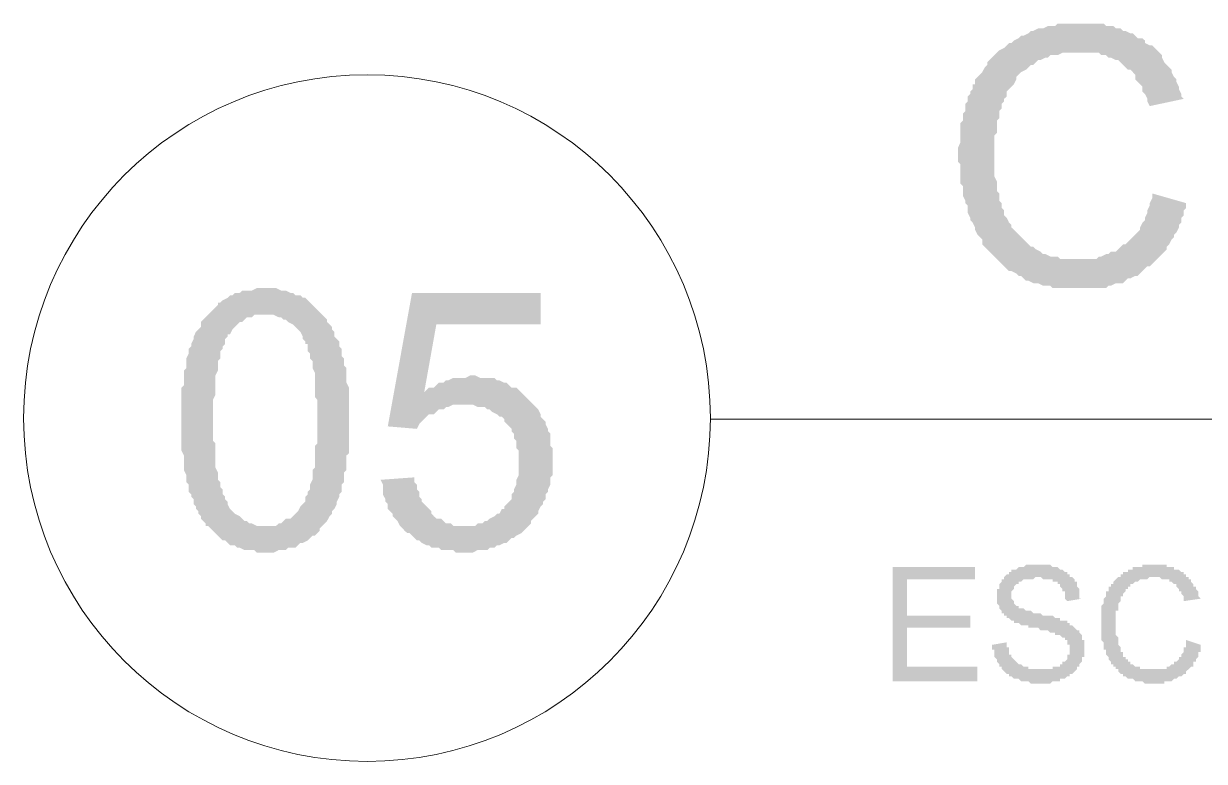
# Model space of a CAD drawing. Header units: millimetres. Extents: x 905 to 942.7, y 610.5 to 634.5.
# Drawn here: x 905.359 to 907.418, y 610.807 to 612.094 of the extents above; entities that cross this region are included whole.
import ezdxf

# ---------------------------------------------------------------- set-up
doc = ezdxf.new("R2010")
doc.units = ezdxf.units.MM
doc.layers.add('PDF5_SIMB_02', color=7, linetype='Continuous')
doc.layers.add('PDF5_SIMB_TXT', color=7, linetype='Continuous')

msp = doc.modelspace()

# ---------------------------------------------------------------- hatches: boundary and pattern name
at = {"layer": 'PDF5_SIMB_TXT', "transparency": 33554559}
for points in [[(907.3275, 611.7976), (907.3867, 611.7807), (907.3867, 611.7722), (907.3825, 611.768), (907.3825, 611.7595), (907.3783, 611.7553), (907.3783, 611.7468), (907.374, 611.7426), (907.374, 611.7383), (907.3698, 611.7299), (907.3656, 611.7256), (907.3656, 611.7214), (907.3613, 611.7172), (907.3571, 611.7087), (907.3529, 611.7045), (907.3529, 611.7002), (907.3486, 611.696), (907.3444, 611.6918), (907.3402, 611.6875), (907.3359, 611.6833), (907.3317, 611.6791), (907.3275, 611.6748), (907.3232, 611.6706), (907.319, 611.6706), (907.3148, 611.6664), (907.3105, 611.6621), (907.3063, 611.6579), (907.3021, 611.6537), (907.2978, 611.6537), (907.2894, 611.6494), (907.2851, 611.6494), (907.2809, 611.6452), (907.2767, 611.641), (907.2682, 611.641), (907.264, 611.641), (907.2555, 611.6367), (907.2513, 611.6367), (907.247, 611.6325), (907.2386, 611.6325), (907.2343, 611.6325), (907.2259, 611.6325), (907.2216, 611.6325), (907.2132, 611.6325), (907.2089, 611.6325), (907.2005, 611.6325), (907.1962, 611.6325), (907.1878, 611.6325), (907.1793, 611.6325), (907.1751, 611.6325), (907.1666, 611.6325), (907.1624, 611.6325), (907.1539, 611.6325), (907.1497, 611.6367), (907.1412, 611.6367), (907.137, 611.6367), (907.1285, 611.641), (907.1243, 611.641), (907.12, 611.641), (907.1116, 611.6452), (907.1073, 611.6452), (907.1031, 611.6494), (907.0989, 611.6537), (907.0946, 611.6537), (907.0904, 611.6579), (907.0819, 611.6621), (907.0819, 611.6621), (907.0777, 611.6621), (907.0735, 611.6664), (907.0692, 611.6706), (907.065, 611.6748), (907.0608, 611.6791), (907.0565, 611.6833), (907.0523, 611.6875), (907.0481, 611.6918), (907.0438, 611.696), (907.0396, 611.7002), (907.0354, 611.7045), (907.0311, 611.7087), (907.0311, 611.7172), (907.0269, 611.7214), (907.0227, 611.7256), (907.0184, 611.7341), (907.0184, 611.7383), (907.0142, 611.7468), (907.0142, 611.7468), (907.01, 611.751), (907.01, 611.7553), (907.0057, 611.7637), (907.0057, 611.768), (907.0057, 611.7764), (907.0015, 611.7807), (907.0015, 611.7849), (906.9973, 611.7934), (906.9973, 611.7976), (906.9973, 611.8061), (906.9973, 611.8103), (906.993, 611.8145), (906.993, 611.823), (906.993, 611.8272), (906.993, 611.8357), (906.993, 611.8399), (906.993, 611.8484), (906.9888, 611.8526), (906.9888, 611.8611), (906.9888, 611.8653), (906.9888, 611.8738), (906.9888, 611.878), (906.993, 611.8865), (906.993, 611.895), (906.993, 611.8992), (906.993, 611.9077), (906.993, 611.9119), (906.993, 611.9204), (906.9973, 611.9246), (906.9973, 611.9288), (906.9973, 611.9373), (907.0015, 611.9415), (907.0015, 611.95), (907.0015, 611.9542), (907.0057, 611.9585), (907.0057, 611.9669), (907.01, 611.9712), (907.01, 611.9754), (907.0142, 611.9796), (907.0142, 611.9881), (907.0184, 611.9881), (907.0184, 611.9966), (907.0227, 612.0008), (907.0269, 612.005), (907.0311, 612.0093), (907.0354, 612.0177), (907.0396, 612.022), (907.0396, 612.0262), (907.0438, 612.0304), (907.0481, 612.0347), (907.0523, 612.0389), (907.0565, 612.0431), (907.0608, 612.0474), (907.0692, 612.0516), (907.0735, 612.0558), (907.0777, 612.0601), (907.0819, 612.0601), (907.0862, 612.0643), (907.0946, 612.0685), (907.0946, 612.0685), (907.0989, 612.0728), (907.1031, 612.0728), (907.1116, 612.077), (907.1158, 612.0812), (907.12, 612.0812), (907.1285, 612.0855), (907.1327, 612.0855), (907.137, 612.0855), (907.1454, 612.0897), (907.1497, 612.0897), (907.1581, 612.0897), (907.1624, 612.0939), (907.1708, 612.0939), (907.1751, 612.0939), (907.1835, 612.0939), (907.1878, 612.0939), (907.1962, 612.0939), (907.2005, 612.0939), (907.2047, 612.0939), (907.2089, 612.0939), (907.2174, 612.0939), (907.2216, 612.0939), (907.2301, 612.0939), (907.2343, 612.0939), (907.2428, 612.0939), (907.247, 612.0897), (907.2555, 612.0897), (907.2597, 612.0897), (907.264, 612.0855), (907.2724, 612.0855), (907.2767, 612.0812), (907.2809, 612.0812), (907.2894, 612.077), (907.2936, 612.077), (907.2978, 612.0728), (907.3021, 612.0685), (907.3105, 612.0685), (907.3148, 612.0643), (907.3148, 612.0601), (907.3232, 612.0558), (907.3275, 612.0558), (907.3317, 612.0516), (907.3359, 612.0474), (907.3402, 612.0431), (907.3444, 612.0389), (907.3444, 612.0347), (907.3486, 612.0262), (907.3529, 612.022), (907.3571, 612.0177), (907.3613, 612.0135), (907.3613, 612.0093), (907.3656, 612.0008), (907.3698, 611.9966), (907.3698, 611.9923), (907.374, 611.9839), (907.374, 611.9796), (907.3783, 611.9712), (907.3783, 611.9669), (907.3825, 611.9627), (907.3232, 611.95), (907.319, 611.9585), (907.319, 611.9627), (907.3148, 611.9712), (907.3105, 611.9754), (907.3105, 611.9839), (907.3063, 611.9881), (907.3021, 611.9923), (907.2978, 611.9966), (907.2978, 612.005), (907.2936, 612.0093), (907.2894, 612.0135), (907.2851, 612.0135), (907.2809, 612.0177), (907.2767, 612.022), (907.2724, 612.0262), (907.2682, 612.0304), (907.264, 612.0304), (907.2555, 612.0347), (907.2513, 612.0347), (907.247, 612.0389), (907.2386, 612.0389), (907.2343, 612.0431), (907.2259, 612.0431), (907.2216, 612.0431), (907.2132, 612.0431), (907.2089, 612.0431), (907.2005, 612.0431), (907.1962, 612.0431), (907.1878, 612.0431), (907.1835, 612.0431), (907.1751, 612.0431), (907.1708, 612.0431), (907.1624, 612.0389), (907.1581, 612.0389), (907.1497, 612.0389), (907.1454, 612.0347), (907.1412, 612.0347), (907.1327, 612.0304), (907.1285, 612.0304), (907.1243, 612.0262), (907.12, 612.022), (907.1158, 612.022), (907.1116, 612.0177), (907.1073, 612.0135), (907.0989, 612.0093), (907.0946, 612.005), (907.0904, 612.0008), (907.0904, 611.9966), (907.0862, 611.9881), (907.0819, 611.9839), (907.0777, 611.9796), (907.0735, 611.9754), (907.0735, 611.9669), (907.0692, 611.9627), (907.0692, 611.9585), (907.065, 611.9542), (907.065, 611.9458), (907.0608, 611.9415), (907.0608, 611.9373), (907.0608, 611.9288), (907.0565, 611.9246), (907.0565, 611.9161), (907.0565, 611.9119), (907.0565, 611.9034), (907.0523, 611.8992), (907.0523, 611.8907), (907.0523, 611.8865), (907.0523, 611.8823), (907.0523, 611.8738), (907.0523, 611.8696), (907.0523, 611.8653), (907.0523, 611.8611), (907.0523, 611.8526), (907.0523, 611.8442), (907.0523, 611.8399), (907.0523, 611.8315), (907.0523, 611.8272), (907.0565, 611.8188), (907.0565, 611.8145), (907.0565, 611.8103), (907.0565, 611.8018), (907.0608, 611.7976), (907.0608, 611.7891), (907.0608, 611.7849), (907.065, 611.7807), (907.065, 611.7722), (907.0692, 611.768), (907.0692, 611.768), (907.0692, 611.7595), (907.0735, 611.7553), (907.0777, 611.7468), (907.0819, 611.7426), (907.0819, 611.7383), (907.0862, 611.7341), (907.0904, 611.7299), (907.0946, 611.7256), (907.0989, 611.7214), (907.1031, 611.7172), (907.1073, 611.7129), (907.1116, 611.7087), (907.1158, 611.7045), (907.12, 611.7045), (907.1243, 611.7002), (907.1327, 611.696), (907.137, 611.6918), (907.1412, 611.6918), (907.1497, 611.6875), (907.1539, 611.6875), (907.1624, 611.6875), (907.1666, 611.6833), (907.1708, 611.6833), (907.1793, 611.6833), (907.1835, 611.6833), (907.192, 611.6833), (907.1962, 611.6833), (907.2047, 611.6833), (907.2089, 611.6833), (907.2174, 611.6833), (907.2216, 611.6833), (907.2301, 611.6833), (907.2343, 611.6875), (907.2386, 611.6875), (907.247, 611.6918), (907.2513, 611.6918), (907.2555, 611.696), (907.264, 611.696), (907.2682, 611.7002), (907.2724, 611.7045), (907.2767, 611.7087), (907.2809, 611.7087), (907.2851, 611.7129), (907.2894, 611.7172), (907.2936, 611.7214), (907.2978, 611.7256), (907.3021, 611.7299), (907.3063, 611.7341), (907.3063, 611.7383), (907.3105, 611.7468), (907.3148, 611.751), (907.3148, 611.7553), (907.319, 611.7637), (907.319, 611.768), (907.3232, 611.7764), (907.3232, 611.7807), (907.3275, 611.7891), (907.3275, 611.7934), (907.3275, 611.7976)], [(905.9812, 611.298), (906.0405, 611.3023), (906.0405, 611.2938), (906.0447, 611.2896), (906.0447, 611.2811), (906.0489, 611.2769), (906.0489, 611.2684), (906.0532, 611.2642), (906.0532, 611.2599), (906.0574, 611.2557), (906.0616, 611.2515), (906.0659, 611.2472), (906.0701, 611.243), (906.0701, 611.2388), (906.0743, 611.2345), (906.0786, 611.2303), (906.087, 611.2303), (906.0913, 611.2261), (906.0955, 611.2218), (906.104, 611.2218), (906.1082, 611.2176), (906.1124, 611.2176), (906.1209, 611.2176), (906.1251, 611.2176), (906.1294, 611.2176), (906.1336, 611.2176), (906.1421, 611.2176), (906.1463, 611.2176), (906.1505, 611.2218), (906.159, 611.2218), (906.1632, 611.2261), (906.1675, 611.2261), (906.1717, 611.2303), (906.1802, 611.2345), (906.1844, 611.2388), (906.1886, 611.2388), (906.1929, 611.2472), (906.1971, 611.2472), (906.1971, 611.2515), (906.2013, 611.2557), (906.2056, 611.2599), (906.2098, 611.2642), (906.2098, 611.2726), (906.214, 611.2769), (906.214, 611.2811), (906.2183, 611.2896), (906.2183, 611.2938), (906.2183, 611.298), (906.2225, 611.3065), (906.2225, 611.3107), (906.2225, 611.3192), (906.2225, 611.3277), (906.2225, 611.3277), (906.2225, 611.3361), (906.2225, 611.3404), (906.2225, 611.3488), (906.2183, 611.3531), (906.2183, 611.3615), (906.2183, 611.3658), (906.214, 611.37), (906.214, 611.3785), (906.2098, 611.3827), (906.2098, 611.3869), (906.2056, 611.3912), (906.2013, 611.3954), (906.1971, 611.3996), (906.1971, 611.4039), (906.1929, 611.4081), (906.1886, 611.4081), (906.1844, 611.4123), (906.1759, 611.4166), (906.1717, 611.4208), (906.1675, 611.4208), (906.1632, 611.425), (906.1548, 611.425), (906.1505, 611.425), (906.1421, 611.4293), (906.1378, 611.4293), (906.1294, 611.4293), (906.1251, 611.4293), (906.1209, 611.4293), (906.1124, 611.4293), (906.1082, 611.4293), (906.0997, 611.425), (906.0955, 611.425), (906.0913, 611.4208), (906.0828, 611.4208), (906.0786, 611.4166), (906.0786, 611.4166), (906.0743, 611.4123), (906.0659, 611.4123), (906.0616, 611.4081), (906.0574, 611.4039), (906.0532, 611.3996), (906.0489, 611.3954), (906.0447, 611.3869), (906.0447, 611.3869), (905.9939, 611.3912), (906.0362, 611.624), (906.2606, 611.624), (906.2606, 611.569), (906.0786, 611.569), (906.0574, 611.4504), (906.0616, 611.4547), (906.0659, 611.4589), (906.0743, 611.4589), (906.0786, 611.4631), (906.0828, 611.4674), (906.0913, 611.4674), (906.0955, 611.4716), (906.0997, 611.4716), (906.1082, 611.4758), (906.1124, 611.4758), (906.1209, 611.4758), (906.1251, 611.4758), (906.1294, 611.4758), (906.1378, 611.4801), (906.1421, 611.4801), (906.1463, 611.4801), (906.1548, 611.4758), (906.159, 611.4758), (906.1675, 611.4758), (906.1717, 611.4758), (906.1802, 611.4758), (906.1844, 611.4716), (906.1886, 611.4716), (906.1971, 611.4674), (906.2013, 611.4674), (906.2056, 611.4631), (906.2098, 611.4589), (906.2183, 611.4589), (906.2225, 611.4547), (906.2267, 611.4504), (906.231, 611.4462), (906.2352, 611.442), (906.2394, 611.4377), (906.2394, 611.4377), (906.2437, 611.4335), (906.2479, 611.4293), (906.2521, 611.425), (906.2564, 611.4208), (906.2606, 611.4123), (906.2606, 611.4081), (906.2648, 611.4039), (906.2691, 611.3996), (906.2691, 611.3954), (906.2733, 611.3869), (906.2733, 611.3827), (906.2775, 611.3785), (906.2775, 611.37), (906.2775, 611.3658), (906.2775, 611.3573), (906.2818, 611.3531), (906.2818, 611.3446), (906.2818, 611.3404), (906.2818, 611.3319), (906.2818, 611.3277), (906.2818, 611.3192), (906.2818, 611.315), (906.2818, 611.3065), (906.2775, 611.3023), (906.2775, 611.2938), (906.2775, 611.2896), (906.2733, 611.2811), (906.2733, 611.2769), (906.2691, 611.2726), (906.2691, 611.2642), (906.2648, 611.2599), (906.2648, 611.2557), (906.2606, 611.2515), (906.2564, 611.243), (906.2564, 611.2388), (906.2521, 611.2345), (906.2479, 611.2303), (906.2437, 611.2261), (906.2437, 611.2218), (906.2394, 611.2176), (906.2352, 611.2134), (906.231, 611.2091), (906.2267, 611.2049), (906.2183, 611.2007), (906.214, 611.1964), (906.2098, 611.1964), (906.2056, 611.1922), (906.2013, 611.188), (906.1971, 611.188), (906.1886, 611.1837), (906.1844, 611.1837), (906.1802, 611.1795), (906.1717, 611.1795), (906.1675, 611.1753), (906.1632, 611.1753), (906.1548, 611.1753), (906.1505, 611.1753), (906.1421, 611.171), (906.1378, 611.171), (906.1294, 611.171), (906.1294, 611.171), (906.1209, 611.171), (906.1124, 611.171), (906.1082, 611.1753), (906.0997, 611.1753), (906.0955, 611.1753), (906.087, 611.1753), (906.0828, 611.1795), (906.0786, 611.1795), (906.0701, 611.1795), (906.0659, 611.1837), (906.0616, 611.1837), (906.0532, 611.188), (906.0489, 611.1922), (906.0447, 611.1922), (906.0405, 611.1964), (906.0362, 611.2007), (906.032, 611.2049), (906.0278, 611.2049), (906.0235, 611.2091), (906.0193, 611.2134), (906.0151, 611.2176), (906.0108, 611.2261), (906.0066, 611.2303), (906.0024, 611.2345), (906.0024, 611.2388), (905.9981, 611.243), (905.9939, 611.2472), (905.9939, 611.2557), (905.9897, 611.2599), (905.9897, 611.2642), (905.9854, 611.2726), (905.9854, 611.2769), (905.9854, 611.2853), (905.9854, 611.2896), (905.9812, 611.298), (905.9812, 611.298)], [(906.8745, 610.9466), (906.8745, 611.1456), (907.0184, 611.1456), (907.0184, 611.1244), (906.8999, 611.1244), (906.8999, 611.0609), (907.0099, 611.0609), (907.0099, 611.0398), (906.8999, 611.0398), (906.8999, 610.972), (907.0226, 610.972), (907.0226, 610.9466)], [(907.0481, 611.0101), (907.0735, 611.0144), (907.0735, 611.0101), (907.0735, 611.0059), (907.0777, 611.0059), (907.0777, 611.0017), (907.0777, 610.9974), (907.0777, 610.9974), (907.0777, 610.9932), (907.0819, 610.9932), (907.0819, 610.989), (907.0819, 610.989), (907.0862, 610.9847), (907.0862, 610.9847), (907.0862, 610.9847), (907.0904, 610.9805), (907.0904, 610.9805), (907.0946, 610.9763), (907.0946, 610.9763), (907.0989, 610.9763), (907.1031, 610.972), (907.1031, 610.972), (907.1031, 610.972), (907.1073, 610.972), (907.1116, 610.972), (907.1116, 610.9678), (907.1158, 610.9678), (907.12, 610.9678), (907.12, 610.9678), (907.1243, 610.9678), (907.1285, 610.9678), (907.1285, 610.9678), (907.1327, 610.9678), (907.1327, 610.9678), (907.137, 610.9678), (907.1412, 610.9678), (907.1412, 610.9678), (907.1454, 610.9678), (907.1497, 610.9678), (907.1497, 610.9678), (907.1539, 610.9678), (907.1539, 610.972), (907.1581, 610.972), (907.1581, 610.972), (907.1624, 610.972), (907.1666, 610.972), (907.1666, 610.9763), (907.1708, 610.9763), (907.1708, 610.9805), (907.1751, 610.9805), (907.1751, 610.9805), (907.1793, 610.9847), (907.1793, 610.9847), (907.1793, 610.989), (907.1793, 610.9932), (907.1835, 610.9932), (907.1835, 610.9974), (907.1835, 610.9974), (907.1835, 611.0017), (907.1835, 611.0017), (907.1835, 611.0059), (907.1835, 611.0101), (907.1793, 611.0101), (907.1793, 611.0144), (907.1793, 611.0144), (907.1793, 611.0186), (907.1751, 611.0186), (907.1751, 611.0228), (907.1708, 611.0228), (907.1708, 611.0228), (907.1666, 611.0271), (907.1666, 611.0271), (907.1624, 611.0271), (907.1581, 611.0271), (907.1581, 611.0313), (907.1581, 611.0313), (907.1539, 611.0313), (907.1539, 611.0313), (907.1497, 611.0313), (907.1497, 611.0313), (907.1454, 611.0355), (907.1412, 611.0355), (907.1412, 611.0355), (907.137, 611.0355), (907.1327, 611.0355), (907.1285, 611.0398), (907.1243, 611.0398), (907.1243, 611.0398), (907.12, 611.0398), (907.1158, 611.0398), (907.1116, 611.0398), (907.1116, 611.044), (907.1073, 611.044), (907.1031, 611.044), (907.1031, 611.044), (907.0989, 611.044), (907.0946, 611.0482), (907.0946, 611.0482), (907.0904, 611.0482), (907.0904, 611.0482), (907.0862, 611.0482), (907.0862, 611.0525), (907.0862, 611.0525), (907.0819, 611.0525), (907.0819, 611.0525), (907.0777, 611.0567), (907.0735, 611.0567), (907.0735, 611.0609), (907.0692, 611.0609), (907.0692, 611.0652), (907.0692, 611.0652), (907.065, 611.0652), (907.065, 611.0694), (907.065, 611.0694), (907.0608, 611.0736), (907.0608, 611.0736), (907.0608, 611.0779), (907.0608, 611.0779), (907.0565, 611.0821), (907.0565, 611.0863), (907.0565, 611.0863), (907.0565, 611.0906), (907.0565, 611.0948), (907.0565, 611.0948), (907.0565, 611.099), (907.0565, 611.099), (907.0565, 611.1033), (907.0565, 611.1075), (907.0608, 611.1075), (907.0608, 611.1117), (907.0608, 611.1117), (907.0608, 611.116), (907.065, 611.1202), (907.065, 611.1202), (907.065, 611.1244), (907.0692, 611.1244), (907.0692, 611.1287), (907.0692, 611.1287), (907.0735, 611.1329), (907.0735, 611.1329), (907.0777, 611.1329), (907.0777, 611.1371), (907.0819, 611.1371), (907.0819, 611.1414), (907.0862, 611.1414), (907.0904, 611.1414), (907.0904, 611.1414), (907.0946, 611.1456), (907.0946, 611.1456), (907.0989, 611.1456), (907.0989, 611.1456), (907.1031, 611.1456), (907.1073, 611.1498), (907.1073, 611.1498), (907.1116, 611.1498), (907.1158, 611.1498), (907.1158, 611.1498), (907.12, 611.1498), (907.1243, 611.1498), (907.1243, 611.1498), (907.1285, 611.1498), (907.1285, 611.1498), (907.1327, 611.1498), (907.137, 611.1498), (907.1412, 611.1498), (907.1412, 611.1498), (907.1454, 611.1498), (907.1497, 611.1498), (907.1497, 611.1498), (907.1539, 611.1456), (907.1539, 611.1456), (907.1581, 611.1456), (907.1624, 611.1456), (907.1624, 611.1456), (907.1666, 611.1414), (907.1666, 611.1414), (907.1708, 611.1414), (907.1708, 611.1414), (907.1751, 611.1371), (907.1751, 611.1371), (907.1793, 611.1371), (907.1793, 611.1329), (907.1835, 611.1329), (907.1835, 611.1287), (907.1878, 611.1287), (907.1878, 611.1287), (907.192, 611.1244), (907.192, 611.1244), (907.192, 611.1202), (907.1962, 611.1202), (907.1962, 611.116), (907.1962, 611.116), (907.1962, 611.1117), (907.2005, 611.1075), (907.2005, 611.1075), (907.2005, 611.1033), (907.2005, 611.1033), (907.2005, 611.099), (907.2005, 611.0948), (907.2005, 611.0948), (907.2005, 611.0906), (907.2047, 611.0906), (907.1793, 611.0863), (907.1751, 611.0906), (907.1751, 611.0948), (907.1751, 611.099), (907.1751, 611.099), (907.1751, 611.1033), (907.1708, 611.1033), (907.1708, 611.1075), (907.1708, 611.1075), (907.1666, 611.1117), (907.1666, 611.1117), (907.1666, 611.116), (907.1624, 611.116), (907.1624, 611.1202), (907.1581, 611.1202), (907.1581, 611.1202), (907.1539, 611.1202), (907.1539, 611.1244), (907.1497, 611.1244), (907.1497, 611.1244), (907.1454, 611.1244), (907.1412, 611.1244), (907.1412, 611.1244), (907.137, 611.1244), (907.1327, 611.1287), (907.1285, 611.1287), (907.1285, 611.1287), (907.1243, 611.1287), (907.12, 611.1244), (907.12, 611.1244), (907.1158, 611.1244), (907.1116, 611.1244), (907.1116, 611.1244), (907.1073, 611.1244), (907.1031, 611.1244), (907.1031, 611.1244), (907.0989, 611.1202), (907.0989, 611.1202), (907.0946, 611.1202), (907.0946, 611.1202), (907.0946, 611.116), (907.0904, 611.116), (907.0904, 611.116), (907.0862, 611.1117), (907.0862, 611.1075), (907.0862, 611.1075), (907.0819, 611.1033), (907.0819, 611.1033), (907.0819, 611.099), (907.0819, 611.099), (907.0819, 611.0948), (907.0819, 611.0948), (907.0819, 611.0906), (907.0819, 611.0906), (907.0862, 611.0863), (907.0862, 611.0821), (907.0862, 611.0821), (907.0904, 611.0779), (907.0904, 611.0779), (907.0904, 611.0779), (907.0946, 611.0779), (907.0946, 611.0779), (907.0946, 611.0736), (907.0989, 611.0736), (907.0989, 611.0736), (907.1031, 611.0736), (907.1031, 611.0736), (907.1073, 611.0694), (907.1116, 611.0694), (907.1158, 611.0694), (907.1158, 611.0694), (907.12, 611.0652), (907.1243, 611.0652), (907.1285, 611.0652), (907.1285, 611.0652), (907.1327, 611.0652), (907.137, 611.0609), (907.1412, 611.0609), (907.1454, 611.0609), (907.1497, 611.0609), (907.1497, 611.0609), (907.1539, 611.0609), (907.1581, 611.0567), (907.1581, 611.0567), (907.1624, 611.0567), (907.1624, 611.0567), (907.1666, 611.0567), (907.1666, 611.0525), (907.1708, 611.0525), (907.1708, 611.0525), (907.1751, 611.0525), (907.1751, 611.0525), (907.1793, 611.0525), (907.1793, 611.0482), (907.1835, 611.0482), (907.1835, 611.044), (907.1878, 611.044), (907.1878, 611.044), (907.192, 611.0398), (907.192, 611.0398), (907.1962, 611.0355), (907.1962, 611.0355), (907.2005, 611.0355), (907.2005, 611.0313), (907.2005, 611.0313), (907.2005, 611.0313), (907.2047, 611.0271), (907.2047, 611.0228), (907.2047, 611.0228), (907.2047, 611.0186), (907.2089, 611.0186), (907.2089, 611.0144), (907.2089, 611.0101), (907.2089, 611.0101), (907.2089, 611.0059), (907.2089, 611.0017), (907.2089, 611.0017), (907.2089, 610.9974), (907.2089, 610.9932), (907.2089, 610.9932), (907.2089, 610.989), (907.2047, 610.989), (907.2047, 610.9847), (907.2047, 610.9805), (907.2047, 610.9805), (907.2005, 610.9763), (907.2005, 610.9763), (907.2005, 610.972), (907.1962, 610.972), (907.1962, 610.9678), (907.1962, 610.9678), (907.192, 610.9636), (907.192, 610.9636), (907.1878, 610.9593), (907.1878, 610.9593), (907.1835, 610.9593), (907.1835, 610.9551), (907.1793, 610.9551), (907.1793, 610.9551), (907.1751, 610.9509), (907.1751, 610.9509), (907.1708, 610.9509), (907.1666, 610.9509), (907.1666, 610.9466), (907.1624, 610.9466), (907.1624, 610.9466), (907.1581, 610.9466), (907.1539, 610.9466), (907.1539, 610.9466), (907.1497, 610.9424), (907.1454, 610.9424), (907.1454, 610.9424), (907.1412, 610.9424), (907.137, 610.9424), (907.137, 610.9424), (907.1327, 610.9424), (907.1327, 610.9424), (907.1285, 610.9424), (907.1243, 610.9424), (907.12, 610.9424), (907.12, 610.9424), (907.1158, 610.9424), (907.1116, 610.9466), (907.1116, 610.9466), (907.1073, 610.9466), (907.1073, 610.9466), (907.1031, 610.9466), (907.0989, 610.9466), (907.0989, 610.9466), (907.0946, 610.9509), (907.0946, 610.9509), (907.0904, 610.9509), (907.0904, 610.9509), (907.0862, 610.9509), (907.0819, 610.9551), (907.0819, 610.9551), (907.0777, 610.9551), (907.0777, 610.9593), (907.0735, 610.9593), (907.0735, 610.9593), (907.0692, 610.9636), (907.0692, 610.9636), (907.065, 610.9678), (907.065, 610.9678), (907.065, 610.972), (907.0608, 610.972), (907.0608, 610.9763), (907.0608, 610.9763), (907.0565, 610.9805), (907.0565, 610.9805), (907.0565, 610.9847), (907.0523, 610.989), (907.0523, 610.989), (907.0523, 610.9932), (907.0523, 610.9932), (907.0523, 610.9974), (907.0523, 611.0017), (907.0481, 611.0017), (907.0481, 611.0059), (907.0481, 611.0101), (907.0481, 611.0101)], [(907.3867, 611.0186), (907.4121, 611.0101), (907.4121, 611.0059), (907.4121, 611.0059), (907.4121, 611.0017), (907.4121, 610.9974), (907.4079, 610.9974), (907.4079, 610.9932), (907.4079, 610.989), (907.4079, 610.989), (907.4037, 610.9847), (907.4037, 610.9847), (907.4037, 610.9805), (907.3994, 610.9805), (907.3994, 610.9763), (907.3994, 610.972), (907.3952, 610.972), (907.3952, 610.972), (907.391, 610.9678), (907.391, 610.9678), (907.3867, 610.9636), (907.3867, 610.9636), (907.3867, 610.9593), (907.3825, 610.9593), (907.3825, 610.9593), (907.3783, 610.9551), (907.3783, 610.9551), (907.374, 610.9551), (907.374, 610.9551), (907.3698, 610.9509), (907.3698, 610.9509), (907.3656, 610.9509), (907.3613, 610.9466), (907.3613, 610.9466), (907.3571, 610.9466), (907.3571, 610.9466), (907.3529, 610.9466), (907.3486, 610.9466), (907.3486, 610.9424), (907.3444, 610.9424), (907.3402, 610.9424), (907.3402, 610.9424), (907.3359, 610.9424), (907.3317, 610.9424), (907.3317, 610.9424), (907.3275, 610.9424), (907.3232, 610.9424), (907.3232, 610.9424), (907.319, 610.9424), (907.3148, 610.9424), (907.3148, 610.9424), (907.3105, 610.9466), (907.3063, 610.9466), (907.3063, 610.9466), (907.3021, 610.9466), (907.2978, 610.9466), (907.2978, 610.9466), (907.2936, 610.9509), (907.2936, 610.9509), (907.2894, 610.9509), (907.2851, 610.9509), (907.2851, 610.9509), (907.2809, 610.9551), (907.2809, 610.9551), (907.2767, 610.9551), (907.2767, 610.9593), (907.2724, 610.9593), (907.2724, 610.9593), (907.2682, 610.9636), (907.2682, 610.9636), (907.2682, 610.9678), (907.264, 610.9678), (907.264, 610.972), (907.2597, 610.972), (907.2597, 610.9763), (907.2555, 610.9763), (907.2555, 610.9805), (907.2555, 610.9805), (907.2513, 610.9847), (907.2513, 610.9847), (907.2513, 610.989), (907.247, 610.9932), (907.247, 610.9932), (907.247, 610.9932), (907.247, 610.9974), (907.247, 611.0017), (907.2428, 611.0017), (907.2428, 611.0059), (907.2428, 611.0059), (907.2428, 611.0101), (907.2428, 611.0144), (907.2428, 611.0144), (907.2386, 611.0186), (907.2386, 611.0186), (907.2386, 611.0228), (907.2386, 611.0271), (907.2386, 611.0271), (907.2386, 611.0313), (907.2386, 611.0355), (907.2386, 611.0355), (907.2386, 611.0398), (907.2386, 611.044), (907.2386, 611.044), (907.2386, 611.0482), (907.2386, 611.0525), (907.2386, 611.0525), (907.2386, 611.0567), (907.2386, 611.0609), (907.2386, 611.0609), (907.2386, 611.0652), (907.2386, 611.0694), (907.2386, 611.0694), (907.2386, 611.0736), (907.2386, 611.0779), (907.2386, 611.0779), (907.2428, 611.0821), (907.2428, 611.0863), (907.2428, 611.0863), (907.2428, 611.0906), (907.2428, 611.0906), (907.247, 611.0948), (907.247, 611.099), (907.247, 611.099), (907.247, 611.1033), (907.247, 611.1033), (907.2513, 611.1033), (907.2513, 611.1075), (907.2513, 611.1117), (907.2555, 611.1117), (907.2555, 611.116), (907.2597, 611.116), (907.2597, 611.1202), (907.2597, 611.1202), (907.264, 611.1244), (907.264, 611.1244), (907.2682, 611.1287), (907.2682, 611.1287), (907.2724, 611.1287), (907.2724, 611.1329), (907.2767, 611.1329), (907.2767, 611.1371), (907.2809, 611.1371), (907.2809, 611.1371), (907.2851, 611.1371), (907.2851, 611.1414), (907.2894, 611.1414), (907.2894, 611.1414), (907.2936, 611.1414), (907.2936, 611.1456), (907.2978, 611.1456), (907.3021, 611.1456), (907.3021, 611.1456), (907.3063, 611.1456), (907.3105, 611.1456), (907.3105, 611.1498), (907.3148, 611.1498), (907.3148, 611.1498), (907.319, 611.1498), (907.3232, 611.1498), (907.3232, 611.1498), (907.3275, 611.1498), (907.3317, 611.1498), (907.3317, 611.1498), (907.3359, 611.1498), (907.3359, 611.1498), (907.3402, 611.1498), (907.3444, 611.1498), (907.3444, 611.1498), (907.3486, 611.1498), (907.3529, 611.1498), (907.3529, 611.1456), (907.3571, 611.1456), (907.3613, 611.1456), (907.3613, 611.1456), (907.3656, 611.1456), (907.3656, 611.1414), (907.3698, 611.1414), (907.374, 611.1414), (907.374, 611.1414), (907.3783, 611.1371), (907.3783, 611.1371), (907.3825, 611.1371), (907.3825, 611.1329), (907.3825, 611.1329), (907.3867, 611.1329), (907.3867, 611.1287), (907.391, 611.1287), (907.391, 611.1244), (907.3952, 611.1244), (907.3952, 611.1202), (907.3952, 611.1202), (907.3994, 611.116), (907.3994, 611.116), (907.3994, 611.1117), (907.4037, 611.1117), (907.4037, 611.1075), (907.4037, 611.1075), (907.4079, 611.1033), (907.4079, 611.099), (907.4079, 611.099), (907.4079, 611.0948), (907.4121, 611.0906), (907.4121, 611.0906), (907.3825, 611.0863), (907.3825, 611.0906), (907.3825, 611.0906), (907.3825, 611.0948), (907.3783, 611.099), (907.3783, 611.099), (907.3783, 611.1033), (907.374, 611.1033), (907.374, 611.1075), (907.374, 611.1075), (907.3698, 611.1117), (907.3698, 611.1117), (907.3698, 611.116), (907.3656, 611.116), (907.3656, 611.116), (907.3613, 611.1202), (907.3613, 611.1202), (907.3571, 611.1202), (907.3571, 611.1244), (907.3529, 611.1244), (907.3486, 611.1244), (907.3486, 611.1244), (907.3444, 611.1244), (907.3444, 611.1244), (907.3402, 611.1287), (907.3359, 611.1287), (907.3317, 611.1287), (907.3317, 611.1287), (907.3275, 611.1287), (907.3232, 611.1287), (907.3232, 611.1287), (907.319, 611.1244), (907.3148, 611.1244), (907.3148, 611.1244), (907.3105, 611.1244), (907.3063, 611.1244), (907.3063, 611.1244), (907.3021, 611.1202), (907.3021, 611.1202), (907.2978, 611.1202), (907.2978, 611.1202), (907.2936, 611.116), (907.2936, 611.116), (907.2894, 611.116), (907.2894, 611.1117), (907.2851, 611.1117), (907.2851, 611.1075), (907.2809, 611.1075), (907.2809, 611.1033), (907.2809, 611.1033), (907.2767, 611.099), (907.2767, 611.099), (907.2767, 611.0948), (907.2724, 611.0948), (907.2724, 611.0906), (907.2724, 611.0863), (907.2724, 611.0863), (907.2682, 611.0821), (907.2682, 611.0821), (907.2682, 611.0779), (907.2682, 611.0779), (907.2682, 611.0736), (907.2682, 611.0694), (907.264, 611.0694), (907.264, 611.0652), (907.264, 611.0609), (907.264, 611.0609), (907.264, 611.0567), (907.264, 611.0525), (907.264, 611.0525), (907.264, 611.0482), (907.264, 611.0482), (907.264, 611.044), (907.264, 611.044), (907.264, 611.0398), (907.264, 611.0355), (907.264, 611.0313), (907.264, 611.0313), (907.264, 611.0271), (907.2682, 611.0228), (907.2682, 611.0228), (907.2682, 611.0186), (907.2682, 611.0186), (907.2682, 611.0144), (907.2682, 611.0101), (907.2682, 611.0101), (907.2724, 611.0059), (907.2724, 611.0059), (907.2724, 611.0017), (907.2724, 611.0017), (907.2724, 610.9974), (907.2767, 610.9974), (907.2767, 610.9932), (907.2767, 610.989), (907.2809, 610.989), (907.2809, 610.9847), (907.2851, 610.9847), (907.2851, 610.9847), (907.2851, 610.9805), (907.2894, 610.9805), (907.2894, 610.9763), (907.2936, 610.9763), (907.2936, 610.9763), (907.2978, 610.972), (907.2978, 610.972), (907.3021, 610.972), (907.3063, 610.972), (907.3063, 610.9678), (907.3105, 610.9678), (907.3148, 610.9678), (907.3148, 610.9678), (907.319, 610.9678), (907.319, 610.9678), (907.3232, 610.9678), (907.3275, 610.9678), (907.3275, 610.9678), (907.3317, 610.9678), (907.3359, 610.9678), (907.3359, 610.9678), (907.3402, 610.9678), (907.3444, 610.9678), (907.3444, 610.9678), (907.3486, 610.9678), (907.3529, 610.9678), (907.3529, 610.972), (907.3571, 610.972), (907.3571, 610.972), (907.3613, 610.9763), (907.3613, 610.9763), (907.3656, 610.9763), (907.3656, 610.9805), (907.3698, 610.9805), (907.3698, 610.9805), (907.374, 610.9847), (907.374, 610.9847), (907.374, 610.989), (907.3783, 610.989), (907.3783, 610.9932), (907.3783, 610.9932), (907.3825, 610.9974), (907.3825, 610.9974), (907.3825, 611.0017), (907.3825, 611.0059), (907.3867, 611.0059), (907.3867, 611.0101), (907.3867, 611.0144), (907.3867, 611.0144), (907.3867, 611.0186)]]:
    msp.add_hatch(color=256, dxfattribs=at).paths.add_polyline_path(points)
h = msp.add_hatch(color=256, dxfattribs=at)
h.paths.add_polyline_path([(905.634, 611.4039), (905.634, 611.4081), (905.634, 611.4166), (905.634, 611.425), (905.634, 611.4293), (905.634, 611.4377), (905.634, 611.4462), (905.634, 611.4504), (905.634, 611.4589), (905.6383, 611.4631), (905.6383, 611.4716), (905.6383, 611.4758), (905.6383, 611.4843), (905.6383, 611.4885), (905.6425, 611.4928), (905.6425, 611.5012), (905.6425, 611.5055), (905.6425, 611.5097), (905.6467, 611.5182), (905.6467, 611.5224), (905.6467, 611.5266), (905.651, 611.5309), (905.651, 611.5351), (905.6552, 611.5436), (905.6552, 611.5478), (905.6594, 611.5563), (905.6637, 611.5605), (905.6679, 611.5647), (905.6679, 611.5732), (905.6721, 611.5774), (905.6764, 611.5817), (905.6806, 611.5859), (905.6848, 611.5901), (905.6891, 611.5944), (905.6933, 611.5986), (905.6975, 611.6028), (905.6975, 611.6071), (905.7018, 611.6071), (905.706, 611.6113), (905.7145, 611.6155), (905.7187, 611.6198), (905.7229, 611.6198), (905.7272, 611.624), (905.7356, 611.624), (905.7399, 611.6282), (905.7483, 611.6282), (905.7526, 611.6282), (905.7568, 611.6282), (905.7653, 611.6325), (905.7737, 611.6325), (905.778, 611.6325), (905.778, 611.6325), (905.7864, 611.6325), (905.7949, 611.6325), (905.7991, 611.6325), (905.8076, 611.6282), (905.8118, 611.6282), (905.8161, 611.6282), (905.8245, 611.624), (905.8288, 611.624), (905.833, 611.6198), (905.8415, 611.6198), (905.8457, 611.6155), (905.8499, 611.6155), (905.8542, 611.6113), (905.8584, 611.6071), (905.8626, 611.6028), (905.8669, 611.5986), (905.8711, 611.5944), (905.8753, 611.5901), (905.8796, 611.5859), (905.8838, 611.5817), (905.888, 611.5774), (905.888, 611.5732), (905.8923, 611.569), (905.8965, 611.5647), (905.8965, 611.5605), (905.9007, 611.5563), (905.9007, 611.5478), (905.905, 611.5436), (905.9092, 611.5393), (905.9092, 611.5309), (905.9134, 611.5266), (905.9134, 611.5182), (905.9134, 611.5139), (905.9177, 611.5097), (905.9177, 611.5055), (905.9177, 611.497), (905.9219, 611.4928), (905.9219, 611.4885), (905.9219, 611.4843), (905.9219, 611.4758), (905.9219, 611.4716), (905.9219, 611.4674), (905.9261, 611.4589), (905.9261, 611.4547), (905.9261, 611.4462), (905.9261, 611.4377), (905.9261, 611.4335), (905.9261, 611.425), (905.9261, 611.4166), (905.9261, 611.4123), (905.9261, 611.4039), (905.9261, 611.4039), (905.9261, 611.3954), (905.9261, 611.3869), (905.9261, 611.3785), (905.9261, 611.3742), (905.9261, 611.3658), (905.9261, 611.3573), (905.9261, 611.3531), (905.9261, 611.3446), (905.9219, 611.3404), (905.9219, 611.3319), (905.9219, 611.3277), (905.9219, 611.3192), (905.9219, 611.315), (905.9177, 611.3107), (905.9177, 611.3023), (905.9177, 611.298), (905.9177, 611.2938), (905.9134, 611.2896), (905.9134, 611.2811), (905.9134, 611.2769), (905.9092, 611.2726), (905.9092, 611.2684), (905.905, 611.2599), (905.905, 611.2557), (905.9007, 611.2472), (905.8965, 611.243), (905.8965, 611.2388), (905.8923, 611.2345), (905.888, 611.2261), (905.8838, 611.2218), (905.8796, 611.2176), (905.8753, 611.2134), (905.8753, 611.2091), (905.8711, 611.2049), (905.8669, 611.2007), (905.8626, 611.2007), (905.8584, 611.1964), (905.8542, 611.1922), (905.8457, 611.188), (905.8415, 611.188), (905.8372, 611.1837), (905.833, 611.1795), (905.8245, 611.1795), (905.8203, 611.1795), (905.8161, 611.1753), (905.8076, 611.1753), (905.8034, 611.1753), (905.7949, 611.171), (905.7907, 611.171), (905.7822, 611.171), (905.778, 611.171), (905.7737, 611.171), (905.7653, 611.171), (905.761, 611.1753), (905.7526, 611.1753), (905.7483, 611.1753), (905.7441, 611.1753), (905.7356, 611.1795), (905.7314, 611.1795), (905.7272, 611.1837), (905.7187, 611.1837), (905.7145, 611.188), (905.7102, 611.1922), (905.706, 611.1922), (905.7018, 611.1964), (905.6975, 611.2007), (905.6933, 611.2049), (905.6891, 611.2091), (905.6848, 611.2134), (905.6806, 611.2176), (905.6764, 611.2176), (905.6764, 611.2218), (905.6721, 611.2261), (905.6679, 611.2303), (905.6679, 611.2345), (905.6637, 611.2388), (905.6637, 611.243), (905.6594, 611.2472), (905.6594, 611.2515), (905.6552, 611.2557), (905.6552, 611.2642), (905.651, 611.2684), (905.651, 611.2726), (905.6467, 611.2769), (905.6467, 611.2853), (905.6467, 611.2896), (905.6425, 611.2938), (905.6425, 611.3023), (905.6425, 611.3065), (905.6383, 611.315), (905.6383, 611.3192), (905.6383, 611.3277), (905.6383, 611.3319), (905.6383, 611.3404), (905.634, 611.3488), (905.634, 611.3531), (905.634, 611.3615), (905.634, 611.37), (905.634, 611.3785), (905.634, 611.3827), (905.634, 611.3912), (905.634, 611.3996), (905.634, 611.4039)], flags=0)
h.paths.add_polyline_path([(905.6891, 611.4039), (905.6891, 611.3912), (905.6891, 611.3827), (905.6891, 611.3742), (905.6891, 611.3658), (905.6933, 611.3615), (905.6933, 611.3531), (905.6933, 611.3446), (905.6933, 611.3361), (905.6933, 611.3319), (905.6933, 611.3234), (905.6933, 611.3192), (905.6975, 611.3107), (905.6975, 611.3065), (905.6975, 611.298), (905.7018, 611.2938), (905.7018, 611.2896), (905.7018, 611.2853), (905.706, 611.2811), (905.706, 611.2769), (905.706, 611.2726), (905.7102, 611.2684), (905.7102, 611.2642), (905.7145, 611.2599), (905.7145, 611.2557), (905.7145, 611.2557), (905.7187, 611.2472), (905.7229, 611.243), (905.7272, 611.2388), (905.7356, 611.2345), (905.7399, 611.2303), (905.7441, 611.2261), (905.7483, 611.2261), (905.7526, 611.2218), (905.7568, 611.2218), (905.7653, 611.2176), (905.7695, 611.2176), (905.7737, 611.2176), (905.778, 611.2176), (905.7864, 611.2176), (905.7907, 611.2176), (905.7991, 611.2176), (905.8034, 611.2218), (905.8076, 611.2218), (905.8118, 611.2261), (905.8161, 611.2303), (905.8245, 611.2303), (905.8288, 611.2345), (905.833, 611.2388), (905.8372, 611.243), (905.8415, 611.2515), (905.8457, 611.2557), (905.8457, 611.2557), (905.8499, 611.2599), (905.8499, 611.2642), (905.8499, 611.2684), (905.8542, 611.2726), (905.8542, 611.2769), (905.8584, 611.2811), (905.8584, 611.2853), (905.8584, 611.2896), (905.8626, 611.298), (905.8626, 611.3023), (905.8626, 611.3065), (905.8626, 611.315), (905.8669, 611.3192), (905.8669, 611.3277), (905.8669, 611.3319), (905.8669, 611.3404), (905.8669, 611.3488), (905.8669, 611.3573), (905.8711, 611.3615), (905.8711, 611.37), (905.8711, 611.3785), (905.8711, 611.3869), (905.8711, 611.3954), (905.8711, 611.4039), (905.8711, 611.4123), (905.8711, 611.4208), (905.8711, 611.4293), (905.8711, 611.4377), (905.8669, 611.442), (905.8669, 611.4504), (905.8669, 611.4589), (905.8669, 611.4674), (905.8669, 611.4716), (905.8669, 611.4801), (905.8669, 611.4843), (905.8626, 611.4928), (905.8626, 611.497), (905.8626, 611.5055), (905.8584, 611.5097), (905.8584, 611.5139), (905.8584, 611.5182), (905.8542, 611.5224), (905.8542, 611.5309), (905.8542, 611.5351), (905.8499, 611.5351), (905.8499, 611.5393), (905.8457, 611.5436), (905.8457, 611.5478), (905.8457, 611.5478), (905.8415, 611.5563), (905.8372, 611.5605), (905.833, 611.5647), (905.8288, 611.569), (905.8203, 611.5732), (905.8161, 611.5774), (905.8118, 611.5774), (905.8076, 611.5817), (905.8034, 611.5817), (905.7949, 611.5859), (905.7907, 611.5859), (905.7864, 611.5859), (905.778, 611.5859), (905.7737, 611.5859), (905.7653, 611.5859), (905.761, 611.5859), (905.7568, 611.5817), (905.7483, 611.5817), (905.7441, 611.5774), (905.7399, 611.5732), (905.7356, 611.5732), (905.7314, 611.569), (905.7272, 611.5647), (905.7229, 611.5605), (905.7187, 611.552), (905.7145, 611.552), (905.7145, 611.5478), (905.7102, 611.5436), (905.7102, 611.5393), (905.7102, 611.5351), (905.706, 611.5309), (905.706, 611.5266), (905.7018, 611.5224), (905.7018, 611.5139), (905.7018, 611.5097), (905.6975, 611.5055), (905.6975, 611.5012), (905.6975, 611.4928), (905.6975, 611.4885), (905.6933, 611.4801), (905.6933, 611.4758), (905.6933, 611.4674), (905.6933, 611.4589), (905.6933, 611.4547), (905.6933, 611.4462), (905.6891, 611.4377), (905.6891, 611.4293), (905.6891, 611.4208), (905.6891, 611.4123), (905.6891, 611.4039), (905.6891, 611.4039)], flags=0)

# ---------------------------------------------------------------- linework, layer by layer
at = {"layer": 'PDF5_SIMB_02', "lineweight": 20}
msp.add_lwpolyline([(906.5567, 611.4036), (910.9679, 611.4036)], dxfattribs=at)
msp.add_circle((905.9577, 611.4057), 0.599, dxfattribs=at)

doc.saveas('drawing.dxf')
